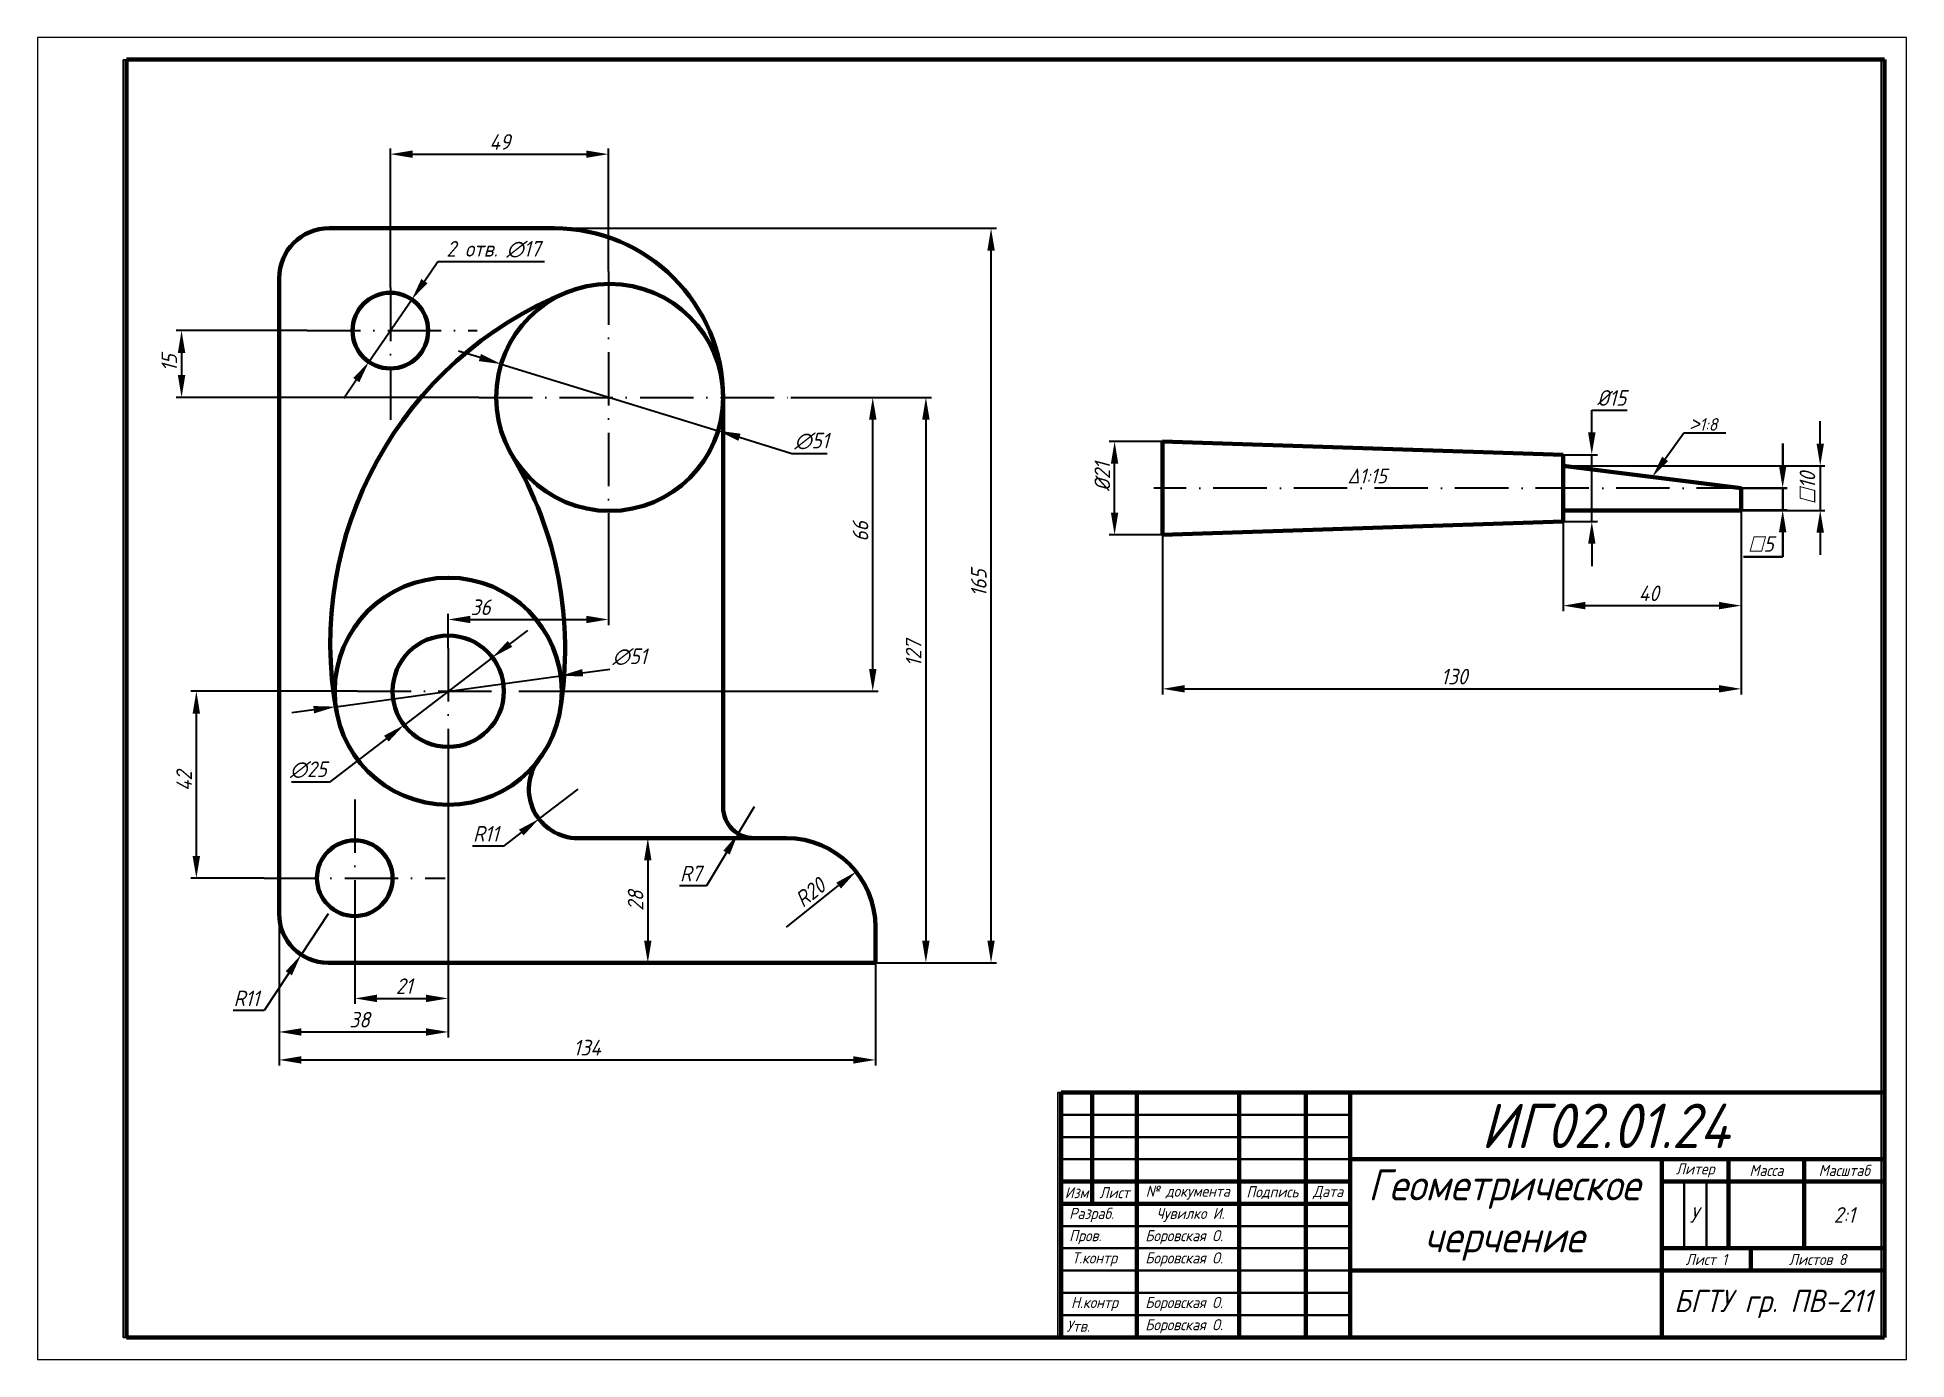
# Paper-space layout 'Черчение' of a CAD drawing. Header units: millimetres. Extents: x 0 to 420, y 0 to 297.
# The model-space entities are those that its viewports show. They can reach past a viewport. Long polylines and large blocks are cut down to what shows.
import ezdxf
from ezdxf import colors
from ezdxf.entities.mleader import LeaderData, LeaderLine
from ezdxf.math import Vec2, Vec3

# ---------------------------------------------------------------- set-up
doc = ezdxf.new("R2010")
doc.units = ezdxf.units.MM
doc.header["$MEASUREMENT"] = 0
doc.linetypes.add('ACAD_ISO10W100', pattern=[18, 12, -3, 0, -3])
for name, color, linetype, lineweight in [('аннотации', 1, 'Continuous', 40), ('Осевые', 4, 'ACAD_ISO10W100', 30), ('основной', 7, 'Continuous', 90), ('Основные', 7, 'Continuous', 80), ('Тонкие', 1, 'Continuous', 30), ('тонкий', 5, 'Continuous', 40)]:
    doc.layers.add(name, color=color, linetype=linetype, lineweight=lineweight)
doc.styles.add('GOST', font='isocpeur.ttf', dxfattribs={"width": 0.9, "oblique": 15})
doc.styles.add('ГОСТ', font='isocpeur.ttf', dxfattribs={"width": 0.9, "oblique": 15})
doc.dimstyles.new('GOST', dxfattribs={"dimtxt": 3.5, "dimasz": 5, "dimexe": 1, "dimexo": 0, "dimgap": 1, "dimtad": 1, "dimtoh": 1, "dimdec": 0, "dimzin": 0, "dimdsep": 46, "dimtxsty": 'GOST', "dimcen": 0, "dimclrd": 256, "dimclre": 256, "dimclrt": 256, "dimadec": 0, "dimazin": 0, "dimtfac": 1, "dimtdec": 0, "dimtmove": 0, "dimatfit": 0, "dimfxl": 1, "dimtolj": 1, "dimtzin": 0, "dimlwd": -1, "dimlwe": -1, "dimarcsym": 0})
doc.dimstyles.new('ГОСТ', dxfattribs={"dimtxt": 3.5, "dimasz": 5, "dimexe": 1.25, "dimexo": 0, "dimgap": 1, "dimtad": 1, "dimtoh": 1, "dimdec": 1, "dimtxsty": 'ГОСТ', "dimcen": 2.5, "dimclrd": 256, "dimclre": 256, "dimclrt": 256, "dimadec": 0, "dimazin": 0, "dimtfac": 1, "dimtdec": 1, "dimtmove": 0, "dimatfit": 0, "dimfxl": 1, "dimlwd": -1, "dimlwe": -1, "dimarcsym": 0})

# ---------------------------------------------------------------- blocks, each defined once
blk = doc.blocks.new('*D12')
at = {"layer": 'Defpoints', "color": 0, "transparency": 16777216}
for p in [(651.39, 309.56), (651.39, 283.2), (602.39, 279.59)]:
    blk.add_point(p, dxfattribs=at)
at = {"layer": 'Тонкие', "transparency": 16777216}
for p, q in [((602.39, 279.59), (602.39, 310.81)), ((651.39, 283.2), (651.39, 310.81)), ((607.39, 309.56), (646.39, 309.56))]:
    blk.add_line(p, q, dxfattribs=at)
for points in [[(607.39, 310.39), (607.39, 308.73), (602.39, 309.56)], [(646.39, 310.39), (646.39, 308.73), (651.39, 309.56)]]:
    blk.add_solid(points, dxfattribs=at)
at = {"layer": 'Тонкие', "transparency": 16777216, "insert": (626.98, 312.31), "char_height": 3.5, "attachment_point": 5, "style": 'ГОСТ'}
blk.add_mtext('49', dxfattribs=at)
blk = doc.blocks.new('*D13')
at = {"layer": 'Defpoints', "color": 0, "transparency": 16777216}
for p in [(583.71, 269.92), (555.48, 254.92), (622.3, 254.92)]:
    blk.add_point(p, dxfattribs=at)
at = {"layer": 'Тонкие', "transparency": 16777216}
for p, q in [((583.71, 269.92), (554.23, 269.92)), ((555.48, 264.92), (555.48, 259.92)), ((622.3, 254.92), (554.23, 254.92))]:
    blk.add_line(p, q, dxfattribs=at)
for points in [[(554.64, 264.92), (556.31, 264.92), (555.48, 269.92)], [(554.64, 259.92), (556.31, 259.92), (555.48, 254.92)]]:
    blk.add_solid(points, dxfattribs=at)
at = {"layer": 'Тонкие', "transparency": 16777216, "insert": (552.73, 262.65), "char_height": 3.5, "attachment_point": 5, "rotation": 90, "style": 'ГОСТ'}
blk.add_mtext('15', dxfattribs=at)
blk = doc.blocks.new('*D14')
at = {"layer": 'Defpoints', "color": 0, "transparency": 16777216}
for p in [(692.34, 254.92), (710.78, 254.92), (635.74, 188.92)]:
    blk.add_point(p, dxfattribs=at)
at = {"layer": 'Тонкие', "transparency": 16777216}
for p, q in [((692.34, 254.92), (712.03, 254.92)), ((710.78, 193.92), (710.78, 249.92)), ((635.74, 188.92), (712.03, 188.92))]:
    blk.add_line(p, q, dxfattribs=at)
for points in [[(709.95, 249.92), (711.62, 249.92), (710.78, 254.92)], [(709.95, 193.92), (711.62, 193.92), (710.78, 188.92)]]:
    blk.add_solid(points, dxfattribs=at)
at = {"layer": 'Тонкие', "transparency": 16777216, "insert": (708.03, 224.8), "char_height": 3.5, "attachment_point": 5, "rotation": 90, "style": 'ГОСТ'}
blk.add_mtext('66', dxfattribs=at)
blk = doc.blocks.new('*D15')
at = {"layer": 'Defpoints', "color": 0, "transparency": 16777216}
for p in [(711.78, 254.92), (711.39, 127.92), (722.72, 127.92)]:
    blk.add_point(p, dxfattribs=at)
at = {"layer": 'Тонкие', "transparency": 16777216}
for p, q in [((711.78, 254.92), (723.97, 254.92)), ((722.72, 249.92), (722.72, 132.92)), ((711.39, 127.92), (723.97, 127.92))]:
    blk.add_line(p, q, dxfattribs=at)
for points in [[(721.88, 249.92), (723.55, 249.92), (722.72, 254.92)], [(721.88, 132.92), (723.55, 132.92), (722.72, 127.92)]]:
    blk.add_solid(points, dxfattribs=at)
at = {"layer": 'Тонкие', "transparency": 16777216, "insert": (719.97, 197.4), "char_height": 3.5, "attachment_point": 5, "rotation": 90, "style": 'ГОСТ'}
blk.add_mtext('127', dxfattribs=at)
blk = doc.blocks.new('*D16')
at = {"layer": 'Defpoints', "color": 0, "transparency": 16777216}
for p in [(639.16, 292.92), (737.36, 292.92), (711.39, 127.92)]:
    blk.add_point(p, dxfattribs=at)
at = {"layer": 'Тонкие', "transparency": 16777216}
for p, q in [((639.16, 292.92), (738.61, 292.92)), ((737.36, 132.92), (737.36, 287.92)), ((711.39, 127.92), (738.61, 127.92))]:
    blk.add_line(p, q, dxfattribs=at)
for points in [[(736.53, 287.92), (738.19, 287.92), (737.36, 292.92)], [(736.53, 132.92), (738.19, 132.92), (737.36, 127.92)]]:
    blk.add_solid(points, dxfattribs=at)
at = {"layer": 'Тонкие', "transparency": 16777216, "insert": (734.61, 213.21), "char_height": 3.5, "attachment_point": 5, "rotation": 90, "style": 'ГОСТ'}
blk.add_mtext('165', dxfattribs=at)
blk = doc.blocks.new('*D17')
at = {"layer": 'Defpoints', "color": 0, "transparency": 16777216}
for p in [(615.39, 168.87), (594.39, 136.09), (615.39, 119.92)]:
    blk.add_point(p, dxfattribs=at)
at = {"layer": 'Тонкие', "transparency": 16777216}
for p, q in [((615.39, 168.87), (615.39, 118.67)), ((594.39, 136.09), (594.39, 118.67)), ((599.39, 119.92), (610.39, 119.92))]:
    blk.add_line(p, q, dxfattribs=at)
for points in [[(599.39, 120.76), (599.39, 119.09), (594.39, 119.92)], [(610.39, 120.76), (610.39, 119.09), (615.39, 119.92)]]:
    blk.add_solid(points, dxfattribs=at)
at = {"layer": 'Тонкие', "transparency": 16777216, "insert": (605.48, 122.67), "char_height": 3.5, "attachment_point": 5, "style": 'ГОСТ'}
blk.add_mtext('21', dxfattribs=at)
blk = doc.blocks.new('*D18')
at = {"layer": 'Defpoints', "color": 0, "transparency": 16777216}
for p in [(615.39, 168.87), (577.39, 138.92), (615.39, 112.39)]:
    blk.add_point(p, dxfattribs=at)
at = {"layer": 'Тонкие', "transparency": 16777216}
for p, q in [((615.39, 168.87), (615.39, 111.14)), ((577.39, 138.92), (577.39, 111.14)), ((582.39, 112.39), (610.39, 112.39))]:
    blk.add_line(p, q, dxfattribs=at)
for points in [[(582.39, 113.22), (582.39, 111.55), (577.39, 112.39)], [(610.39, 113.22), (610.39, 111.55), (615.39, 112.39)]]:
    blk.add_solid(points, dxfattribs=at)
at = {"layer": 'Тонкие', "transparency": 16777216, "insert": (595.46, 115.14), "char_height": 3.5, "attachment_point": 5, "style": 'ГОСТ'}
blk.add_mtext('38', dxfattribs=at)
blk = doc.blocks.new('*D19')
at = {"layer": 'Defpoints', "color": 0, "transparency": 16777216}
for p in [(577.39, 138.92), (711.39, 127.92), (711.39, 106.11)]:
    blk.add_point(p, dxfattribs=at)
at = {"layer": 'Тонкие', "transparency": 16777216}
for p, q in [((577.39, 138.92), (577.39, 104.86)), ((711.39, 127.92), (711.39, 104.86)), ((582.39, 106.11), (706.39, 106.11))]:
    blk.add_line(p, q, dxfattribs=at)
for points in [[(582.39, 106.94), (582.39, 105.27), (577.39, 106.11)], [(706.39, 106.94), (706.39, 105.27), (711.39, 106.11)]]:
    blk.add_solid(points, dxfattribs=at)
at = {"layer": 'Тонкие', "transparency": 16777216, "insert": (646.59, 108.86), "char_height": 3.5, "attachment_point": 5, "style": 'ГОСТ'}
blk.add_mtext('134', dxfattribs=at)
blk = doc.blocks.new('*D20')
at = {"layer": 'Defpoints', "color": 0, "transparency": 16777216}
for p in [(667.95, 155.92), (660.24, 127.92), (667.95, 127.92)]:
    blk.add_point(p, dxfattribs=at)
at = {"layer": 'Тонкие', "transparency": 16777216}
for p, q in [((667.95, 155.92), (658.99, 155.92)), ((660.24, 150.92), (660.24, 132.92)), ((667.95, 127.92), (658.99, 127.92))]:
    blk.add_line(p, q, dxfattribs=at)
for points in [[(659.4, 150.92), (661.07, 150.92), (660.24, 155.92)], [(659.4, 132.92), (661.07, 132.92), (660.24, 127.92)]]:
    blk.add_solid(points, dxfattribs=at)
at = {"layer": 'Тонкие', "transparency": 16777216, "insert": (657.49, 141.87), "char_height": 3.5, "attachment_point": 5, "rotation": 90, "style": 'ГОСТ'}
blk.add_mtext('28', dxfattribs=at)
blk = doc.blocks.new('*D21')
at = {"layer": 'Defpoints', "color": 0, "transparency": 16777216}
for p in [(558.8, 188.92), (595.03, 188.92), (574.03, 146.92)]:
    blk.add_point(p, dxfattribs=at)
at = {"layer": 'Тонкие', "transparency": 16777216}
for p, q in [((595.03, 188.92), (557.55, 188.92)), ((558.8, 151.92), (558.8, 183.92)), ((574.03, 146.92), (557.55, 146.92))]:
    blk.add_line(p, q, dxfattribs=at)
for points in [[(557.96, 183.92), (559.63, 183.92), (558.8, 188.92)], [(557.96, 151.92), (559.63, 151.92), (558.8, 146.92)]]:
    blk.add_solid(points, dxfattribs=at)
at = {"layer": 'Тонкие', "transparency": 16777216, "insert": (556.05, 168.74), "char_height": 3.5, "attachment_point": 5, "rotation": 90, "style": 'ГОСТ'}
blk.add_mtext('42', dxfattribs=at)
blk = doc.blocks.new('*D22')
at = {"layer": 'Defpoints', "color": 0, "transparency": 16777216}
for p in [(588.39, 138.92), (582.33, 129.74)]:
    blk.add_point(p, dxfattribs=at)
at = {"layer": 'Тонкие', "transparency": 16777216}
for p, q in [((588.39, 138.92), (582.33, 129.74)), ((579.57, 125.57), (574.04, 117.18)), ((574.04, 117.18), (567.06, 117.18))]:
    blk.add_line(p, q, dxfattribs=at)
blk.add_solid([(578.88, 126.03), (580.27, 125.11), (582.33, 129.74)], dxfattribs=at)
at = {"layer": 'Тонкие', "transparency": 16777216, "insert": (570.05, 119.93), "char_height": 3.5, "attachment_point": 5, "style": 'ГОСТ'}
blk.add_mtext('R11', dxfattribs=at)
blk = doc.blocks.new('*D23')
at = {"layer": 'Defpoints', "color": 0, "transparency": 16777216}
for p in [(707.03, 148.38), (691.39, 135.92)]:
    blk.add_point(p, dxfattribs=at)
at = {"layer": 'Тонкие', "transparency": 16777216}
blk.add_line((691.39, 135.92), (703.12, 145.27), dxfattribs=at)
blk.add_solid([(702.6, 145.92), (703.64, 144.62), (707.03, 148.38)], dxfattribs=at)
at = {"layer": 'Тонкие', "transparency": 16777216, "insert": (696.72, 143.69), "char_height": 3.5, "attachment_point": 5, "rotation": 38.5251, "style": 'ГОСТ'}
blk.add_mtext('R20', dxfattribs=at)
blk = doc.blocks.new('*D24')
at = {"layer": 'Defpoints', "color": 0, "transparency": 16777216}
for p in [(684.16, 162.92), (680.52, 156.94)]:
    blk.add_point(p, dxfattribs=at)
at = {"layer": 'Тонкие', "transparency": 16777216}
for p, q in [((684.16, 162.92), (680.52, 156.94)), ((677.93, 152.67), (673.39, 145.21)), ((673.39, 145.21), (667.35, 145.21))]:
    blk.add_line(p, q, dxfattribs=at)
blk.add_solid([(677.21, 153.11), (678.64, 152.24), (680.52, 156.94)], dxfattribs=at)
at = {"layer": 'Тонкие', "transparency": 16777216, "insert": (669.87, 147.96), "char_height": 3.5, "attachment_point": 5, "style": 'ГОСТ'}
blk.add_mtext('R7', dxfattribs=at)
blk = doc.blocks.new('*D25')
at = {"layer": 'Defpoints', "color": 0, "transparency": 16777216}
for p in [(651.39, 218.23), (651.39, 205.04), (615.39, 198.59)]:
    blk.add_point(p, dxfattribs=at)
at = {"layer": 'Тонкие', "transparency": 16777216}
for p, q in [((651.39, 218.23), (651.39, 203.79)), ((615.39, 198.59), (615.39, 206.29)), ((620.39, 205.04), (646.39, 205.04))]:
    blk.add_line(p, q, dxfattribs=at)
for points in [[(620.39, 205.88), (620.39, 204.21), (615.39, 205.04)], [(646.39, 205.88), (646.39, 204.21), (651.39, 205.04)]]:
    blk.add_solid(points, dxfattribs=at)
at = {"layer": 'Тонкие', "transparency": 16777216, "insert": (622.67, 207.79), "char_height": 3.5, "attachment_point": 5, "style": 'ГОСТ'}
blk.add_mtext('36', dxfattribs=at)
blk = doc.blocks.new('*D4')
at = {"layer": 'Defpoints', "color": 0, "transparency": 16777216}
for p in [(607.2, 276.93), (597.57, 262.92)]:
    blk.add_point(p, dxfattribs=at)
at = {"layer": 'Тонкие', "transparency": 16777216}
for p, q in [((610.04, 281.05), (613.05, 285.43)), ((613.05, 285.43), (637.02, 285.43)), ((597.57, 262.92), (607.2, 276.93)), ((594.74, 258.8), (591.9, 254.68))]:
    blk.add_line(p, q, dxfattribs=at)
for points in [[(609.35, 281.52), (610.72, 280.57), (607.2, 276.93)], [(594.05, 259.27), (595.42, 258.33), (597.57, 262.92)]]:
    blk.add_solid(points, dxfattribs=at)
at = {"layer": 'Тонкие', "transparency": 16777216, "insert": (625.54, 288.18), "char_height": 3.5, "attachment_point": 5, "style": 'ГОСТ'}
blk.add_mtext('2 отв. ∅17', dxfattribs=at)
blk = doc.blocks.new('*D5')
at = {"layer": 'Defpoints', "color": 0, "transparency": 16777216}
for p in [(627.29, 262.41), (676.04, 247.44)]:
    blk.add_point(p, dxfattribs=at)
at = {"layer": 'Тонкие', "transparency": 16777216}
for p, q in [((622.51, 263.87), (617.73, 265.34)), ((627.29, 262.41), (676.04, 247.44)), ((680.82, 245.97), (692.59, 242.36)), ((692.59, 242.36), (700.51, 242.36))]:
    blk.add_line(p, q, dxfattribs=at)
for points in [[(622.75, 264.67), (622.26, 263.08), (627.29, 262.41)], [(681.07, 246.77), (680.58, 245.18), (676.04, 247.44)]]:
    blk.add_solid(points, dxfattribs=at)
at = {"layer": 'Тонкие', "transparency": 16777216, "insert": (697.05, 245.11), "char_height": 3.5, "attachment_point": 5, "style": 'ГОСТ'}
blk.add_mtext('∅51', dxfattribs=at)
blk = doc.blocks.new('*D6')
at = {"layer": 'Defpoints', "color": 0, "transparency": 16777216}
for p in [(625.31, 196.52), (605.46, 181.32)]:
    blk.add_point(p, dxfattribs=at)
at = {"layer": 'Тонкие', "transparency": 16777216}
for p, q in [((629.28, 199.56), (633.25, 202.6)), ((625.31, 196.52), (605.46, 181.32)), ((601.49, 178.29), (588.75, 168.53)), ((588.75, 168.53), (580.19, 168.53))]:
    blk.add_line(p, q, dxfattribs=at)
for points in [[(628.77, 200.22), (629.79, 198.9), (625.31, 196.52)], [(600.98, 178.95), (602, 177.62), (605.46, 181.32)]]:
    blk.add_solid(points, dxfattribs=at)
at = {"layer": 'Тонкие', "transparency": 16777216, "insert": (583.97, 171.28), "char_height": 3.5, "attachment_point": 5, "style": 'ГОСТ'}
blk.add_mtext('∅25', dxfattribs=at)
blk = doc.blocks.new('*D7')
at = {"layer": 'Defpoints', "color": 0, "transparency": 16777216}
for p in [(640.65, 192.39), (590.12, 185.45)]:
    blk.add_point(p, dxfattribs=at)
at = {"layer": 'Тонкие', "transparency": 16777216}
for p, q in [((645.6, 193.07), (651.7, 193.91)), ((590.12, 185.45), (640.65, 192.39)), ((585.17, 184.77), (580.22, 184.09))]:
    blk.add_line(p, q, dxfattribs=at)
for points in [[(645.49, 193.9), (645.72, 192.25), (640.65, 192.39)], [(585.06, 185.6), (585.28, 183.95), (590.12, 185.45)]]:
    blk.add_solid(points, dxfattribs=at)
at = {"layer": 'Тонкие', "transparency": 16777216, "insert": (656.16, 196.66), "char_height": 3.5, "attachment_point": 5, "style": 'ГОСТ'}
blk.add_mtext('∅51', dxfattribs=at)
blk = doc.blocks.new('*D8')
at = {"layer": 'Defpoints', "color": 0, "transparency": 16777216}
for p in [(765.12, 245.05), (775.9, 245.05), (775.9, 224.05)]:
    blk.add_point(p, dxfattribs=at)
at = {"layer": 'Тонкие', "transparency": 16777216}
for p, q in [((775.9, 245.05), (763.87, 245.05)), ((765.12, 229.05), (765.12, 240.05)), ((775.9, 224.05), (763.87, 224.05))]:
    blk.add_line(p, q, dxfattribs=at)
for points in [[(764.29, 240.05), (765.95, 240.05), (765.12, 245.05)], [(764.29, 229.05), (765.95, 229.05), (765.12, 224.05)]]:
    blk.add_solid(points, dxfattribs=at)
at = {"layer": 'Тонкие', "transparency": 16777216, "insert": (762.37, 237.06), "char_height": 3.5, "attachment_point": 5, "rotation": 90, "style": 'ГОСТ'}
blk.add_mtext('%%C21', dxfattribs=at)
blk = doc.blocks.new('*D9')
at = {"layer": 'Defpoints', "color": 0, "transparency": 16777216}
for p in [(905.9, 229.55), (775.9, 224.05), (905.9, 189.46)]:
    blk.add_point(p, dxfattribs=at)
at = {"layer": 'Тонкие', "transparency": 16777216}
for p, q in [((905.9, 229.55), (905.9, 188.21)), ((775.9, 224.05), (775.9, 188.21)), ((780.9, 189.46), (900.9, 189.46))]:
    blk.add_line(p, q, dxfattribs=at)
for points in [[(780.9, 190.3), (780.9, 188.63), (775.9, 189.46)], [(900.9, 190.3), (900.9, 188.63), (905.9, 189.46)]]:
    blk.add_solid(points, dxfattribs=at)
at = {"layer": 'Тонкие', "transparency": 16777216, "insert": (841.42, 192.21), "char_height": 3.5, "attachment_point": 5, "style": 'ГОСТ'}
blk.add_mtext('130', dxfattribs=at)
blk = doc.blocks.new('*D10')
at = {"layer": 'Defpoints', "color": 0, "transparency": 16777216}
for p in [(865.9, 227.05), (905.9, 229.55), (905.9, 208.15)]:
    blk.add_point(p, dxfattribs=at)
at = {"layer": 'Тонкие', "transparency": 16777216}
for p, q in [((865.9, 227.05), (865.9, 206.9)), ((905.9, 229.55), (905.9, 206.9)), ((870.9, 208.15), (900.9, 208.15))]:
    blk.add_line(p, q, dxfattribs=at)
for points in [[(870.9, 208.99), (870.9, 207.32), (865.9, 208.15)], [(900.9, 208.99), (900.9, 207.32), (905.9, 208.15)]]:
    blk.add_solid(points, dxfattribs=at)
at = {"layer": 'Тонкие', "transparency": 16777216, "insert": (885.15, 210.9), "char_height": 3.5, "attachment_point": 5, "style": 'ГОСТ'}
blk.add_mtext('40', dxfattribs=at)
blk = doc.blocks.new('*D11')
at = {"layer": 'Defpoints', "color": 0, "transparency": 16777216}
for p in [(865.9, 242.05), (872.34, 242.05), (865.9, 227.05)]:
    blk.add_point(p, dxfattribs=at)
at = {"layer": 'Тонкие', "transparency": 16777216}
for p, q in [((872.34, 247.05), (872.34, 252.05)), ((872.34, 252.05), (880.27, 252.05)), ((865.9, 242.05), (873.59, 242.05)), ((872.34, 227.05), (872.34, 242.05)), ((865.9, 227.05), (873.59, 227.05)), ((872.34, 222.05), (872.34, 217.05))]:
    blk.add_line(p, q, dxfattribs=at)
for points in [[(871.51, 247.05), (873.18, 247.05), (872.34, 242.05)], [(871.51, 222.05), (873.18, 222.05), (872.34, 227.05)]]:
    blk.add_solid(points, dxfattribs=at)
at = {"layer": 'Тонкие', "transparency": 16777216, "insert": (876.8, 254.8), "char_height": 3.5, "attachment_point": 5, "style": 'ГОСТ'}
blk.add_mtext('%%C15', dxfattribs=at)
blk = doc.blocks.new('*D57')
at = {"layer": 'Defpoints', "color": 0, "transparency": 16777216}
for p in [(865.9, 239.55), (865.9, 229.55), (923.67, 229.55)]:
    blk.add_point(p, dxfattribs=at)
at = {"layer": 'Тонкие', "transparency": 16777216}
for p, q in [((923.67, 244.55), (923.67, 249.55)), ((865.9, 239.55), (924.67, 239.55)), ((923.67, 239.55), (923.67, 229.55)), ((865.9, 229.55), (924.67, 229.55)), ((923.67, 224.55), (923.67, 219.55))]:
    blk.add_line(p, q, dxfattribs=at)
for points in [[(922.84, 244.55), (924.51, 244.55), (923.67, 239.55)], [(922.84, 224.55), (924.51, 224.55), (923.67, 229.55)]]:
    blk.add_solid(points, dxfattribs=at)
at = {"layer": 'Тонкие', "transparency": 16777216, "insert": (920.8, 234.55), "char_height": 3.5, "attachment_point": 5, "rotation": 90, "style": 'GOST'}
blk.add_mtext('\\A1;{\\fMS PGothic|b0|i0|c128|p34;☐}10', dxfattribs=at)
blk = doc.blocks.new('*D58')
at = {"layer": 'Defpoints', "color": 0, "transparency": 16777216}
for p in [(644.51, 166.92), (635.78, 160.23)]:
    blk.add_point(p, dxfattribs=at)
at = {"layer": 'Тонкие', "transparency": 16777216}
for p, q in [((644.51, 166.92), (635.78, 160.23)), ((631.81, 157.19), (627.84, 154.15)), ((627.84, 154.15), (620.86, 154.15))]:
    blk.add_line(p, q, dxfattribs=at)
blk.add_solid([(631.3, 157.85), (632.32, 156.53), (635.78, 160.23)], dxfattribs=at)
at = {"layer": 'Тонкие', "transparency": 16777216, "insert": (623.85, 156.9), "char_height": 3.5, "attachment_point": 5, "style": 'GOST'}
blk.add_mtext('\\A1;R11', dxfattribs=at)
blk = doc.blocks.new('*D83')
at = {"layer": 'Defpoints', "color": 0, "transparency": 16777216}
for p in [(905.9, 234.55), (905.9, 229.63), (915.23, 229.63)]:
    blk.add_point(p, dxfattribs=at)
at = {"layer": 'аннотации', "transparency": 16777216}
for p, q in [((915.23, 239.55), (915.23, 244.55)), ((905.9, 234.55), (916.23, 234.55)), ((915.23, 234.55), (915.23, 229.63)), ((905.9, 229.63), (916.23, 229.63)), ((915.23, 224.63), (915.23, 219.13)), ((915.23, 219.13), (906.43, 219.13))]:
    blk.add_line(p, q, dxfattribs=at)
for points in [[(914.4, 239.55), (916.07, 239.55), (915.23, 234.55)], [(914.4, 224.63), (916.07, 224.63), (915.23, 229.63)]]:
    blk.add_solid(points, dxfattribs=at)
at = {"layer": 'аннотации', "transparency": 16777216, "insert": (910.33, 222), "char_height": 3.5, "attachment_point": 5, "style": 'GOST'}
blk.add_mtext('\\A1;{\\fMS PGothic|b0|i0|c128|p34;☐}5', dxfattribs=at)

msp = doc.modelspace()

# ---------------------------------------------------------------- linework, layer by layer
at = {"layer": 'Defpoints'}
for p, q in [((542.33, 330.76), (542.33, 43.76)), ((937.33, 330.76), (542.33, 330.76)), ((937.33, 43.76), (937.33, 330.76)), ((937.33, 98.76), (752.33, 98.76)), ((752.33, 98.76), (752.33, 43.76)), ((542.33, 43.76), (937.33, 43.76))]:
    msp.add_line(p, q, dxfattribs=at)
at = {"layer": 'Осевые'}
for p, q in [((651.39, 283.2), (651.39, 218.23)), ((602.39, 279.59), (602.39, 249.87)), ((583.71, 269.92), (621.87, 269.92)), ((622.3, 254.92), (692.34, 254.92)), ((907.9, 234.55), (773.9, 234.55)), ((615.39, 198.59), (615.39, 168.87)), ((615.39, 198.59), (615.39, 168.87)), ((595.03, 188.92), (635.74, 188.92)), ((595.03, 188.92), (635.74, 188.92)), ((594.39, 164.6), (594.39, 136.09)), ((574.03, 146.92), (614.74, 146.92)), ((574.03, 146.92), (614.74, 146.92)), ((574.03, 146.92), (614.74, 146.92)), ((574.03, 146.92), (614.74, 146.92))]:
    msp.add_line(p, q, dxfattribs=at)
at = {"layer": 'Основные'}
for p, q in [((588.64, 292.92), (639.16, 292.92)), ((577.39, 281.67), (577.39, 138.92)), ((577.39, 281.67), (577.39, 138.92)), ((677.16, 254.92), (677.16, 162.92)), ((775.9, 224.05), (775.9, 245.05)), ((775.9, 245.05), (865.9, 242.05)), ((865.9, 227.05), (865.9, 242.05)), ((865.9, 229.55), (865.9, 239.55)), ((865.9, 239.55), (905.9, 234.55)), ((905.9, 229.55), (905.9, 234.55)), ((775.9, 224.05), (865.9, 227.05)), ((905.9, 229.55), (865.82, 229.55)), ((644.51, 155.92), (691.39, 155.92)), ((711.39, 135.92), (711.39, 127.92)), ((588.39, 127.92), (711.39, 127.92))]:
    msp.add_line(p, q, dxfattribs=at)
for centre, radius in [((602.39, 269.92), 8.5), ((651.66, 254.92), 25.5), ((615.39, 188.92), 25.5), ((615.39, 188.92), 12.5), ((594.39, 146.92), 8.5)]:
    msp.add_circle(centre, radius, dxfattribs=at)
for centre, radius, start, end in [((588.64, 281.67), 11.25, 90, 180), ((639.16, 254.92), 38, 0, 90), ((673.9, 199.73), 85, 111.9408, 190.4673), ((556.66, 198.49), 85, 57.1802, 57.4558), ((556.66, 198.49), 85, 350.7465, 30.7104), ((644.51, 166.92), 11, 142.9336, 270), ((684.16, 162.92), 7, 180, 270), ((691.39, 135.92), 20, 0, 90), ((588.39, 138.92), 11, 180, 270)]:
    msp.add_arc(centre, radius, start, end, dxfattribs=at)

# ---------------------------------------------------------------- texts
at = {"layer": 'аннотации', "insert": (817.48, 238.92), "char_height": 3.307, "width": 99.7097, "attachment_point": 1, "style": 'GOST'}
msp.add_mtext('\\A1;Δ1:15', dxfattribs=at)
at = {"layer": 'Тонкие', "insert": (894.27, 250.5), "char_height": 2.8281, "width": 120.5743, "attachment_point": 1, "style": 'GOST'}
msp.add_mtext('{\\fArial|b0|i0|c0|p34;\\H1.08333x;˃}1:8', dxfattribs=at)

# ---------------------------------------------------------------- dimensions: what is measured, and where the dimension line sits
at = {"layer": 'аннотации', "color": 2, "true_color": 0xf1eb1f}
dim = msp.add_linear_dim(base=(915.23, 229.63), p1=(905.9, 234.55), p2=(905.9, 229.63), angle=270, text='{\\fMS PGothic|b0|i0|c128|p34;☐}<>', dimstyle='GOST', dxfattribs=at)
dim.commit()
dim.dimension.update_dxf_attribs({"geometry": '*D83', "text_midpoint": (910.33, 219.13), "dimtype": 161})
at = {"layer": 'Тонкие'}
for base, p1, p2, picture, middle in [((651.39, 309.56), (602.39, 279.59), (651.39, 283.2), '*D12', (626.98, 309.56)), ((905.9, 189.46), (775.9, 224.05), (905.9, 229.55), '*D9', (841.42, 189.46)), ((905.9, 208.15), (865.9, 227.05), (905.9, 229.55), '*D10', (885.15, 208.15)), ((651.39, 205.04), (615.39, 198.59), (651.39, 218.23), '*D25', (622.67, 205.04)), ((615.39, 112.39), (577.39, 138.92), (615.39, 168.87), '*D18', (595.46, 112.39)), ((615.39, 119.92), (594.39, 136.09), (615.39, 168.87), '*D17', (605.48, 119.92)), ((711.39, 106.11), (577.39, 138.92), (711.39, 127.92), '*D19', (646.59, 106.11))]:
    dim = msp.add_linear_dim(base=base, p1=p1, p2=p2, dimstyle='ГОСТ', dxfattribs=at)
    dim.commit()
    dim.dimension.update_dxf_attribs({"geometry": picture, "text_midpoint": middle, "dimtype": 160})
dim = msp.add_diameter_dim_2p(p1=(597.57, 262.92), p2=(607.2, 276.93), text='2 отв. <>', dimstyle='ГОСТ', dxfattribs=at)
dim.commit()
dim.dimension.update_dxf_attribs({"geometry": '*D4', "text_midpoint": (625.54, 285.43), "dimtype": 163})
for base, p1, p2, picture, middle in [((737.36, 292.92), (711.39, 127.92), (639.16, 292.92), '*D16', (737.36, 213.21)), ((555.48, 254.92), (583.71, 269.92), (622.3, 254.92), '*D13', (555.48, 262.65)), ((710.78, 254.92), (635.74, 188.92), (692.34, 254.92), '*D14', (710.78, 224.8)), ((722.72, 127.92), (711.78, 254.92), (711.39, 127.92), '*D15', (722.72, 197.4)), ((558.8, 188.92), (574.03, 146.92), (595.03, 188.92), '*D21', (558.8, 168.74)), ((660.24, 127.92), (667.95, 155.92), (667.95, 127.92), '*D20', (660.24, 141.87))]:
    dim = msp.add_linear_dim(base=base, p1=p1, p2=p2, angle=90, dimstyle='ГОСТ', dxfattribs=at)
    dim.commit()
    dim.dimension.update_dxf_attribs({"geometry": picture, "text_midpoint": middle, "dimtype": 160})
for p1, p2, picture, middle in [((627.29, 262.41), (676.04, 247.44), '*D5', (697.05, 242.36)), ((625.31, 196.52), (605.46, 181.32), '*D6', (583.97, 168.53)), ((590.12, 185.45), (640.65, 192.39), '*D7', (656.16, 193.91))]:
    dim = msp.add_diameter_dim_2p(p1=p1, p2=p2, dimstyle='ГОСТ', dxfattribs=at)
    dim.commit()
    dim.dimension.update_dxf_attribs({"geometry": picture, "text_midpoint": middle, "dimtype": 163})
for base, p1, p2, text, dimstyle, picture, middle in [((872.34, 242.05), (865.9, 227.05), (865.9, 242.05), '%%C<>', 'ГОСТ', '*D11', (876.8, 252.05)), ((923.67, 229.55), (865.9, 239.55), (865.9, 229.55), '{\\fMS PGothic|b0|i0|c128|p34;☐}<>', 'GOST', '*D57', (923.67, 234.55)), ((765.12, 245.05), (775.9, 224.05), (775.9, 245.05), '%%C<>', 'ГОСТ', '*D8', (765.12, 237.06))]:
    dim = msp.add_linear_dim(base=base, p1=p1, p2=p2, angle=90, text=text, dimstyle=dimstyle, dxfattribs=at)
    dim.commit()
    dim.dimension.update_dxf_attribs({"geometry": picture, "text_midpoint": middle, "dimtype": 160})
for center, mpoint, dimstyle, picture, middle in [((644.51, 166.92), (635.78, 160.23), 'GOST', '*D58', (623.85, 154.15)), ((684.16, 162.92), (680.52, 156.94), 'ГОСТ', '*D24', (669.87, 145.21)), ((691.39, 135.92), (707.03, 148.38), 'ГОСТ', '*D23', (698.43, 141.53)), ((588.39, 138.92), (582.33, 129.74), 'ГОСТ', '*D22', (570.05, 117.18))]:
    dim = msp.add_radius_dim(center=center, mpoint=mpoint, dimstyle=dimstyle, dxfattribs=at)
    dim.commit()
    dim.dimension.update_dxf_attribs({"geometry": picture, "text_midpoint": middle, "dimtype": 164})

# ---------------------------------------------------------------- leaders
ml = msp.add_multileader_mtext('Standard', dxfattribs=at)
ml.set_content('', color=256, style='GOST')
ml.set_leader_properties(color=256, linetype='ByLayer', lineweight=-1)
ml.build(insert=Vec2(0, 0))
ml.multileader.update_dxf_attribs({"text_left_attachment_type": 6, "text_right_attachment_type": 6, "dogleg_length": 2, "arrow_head_size": 5})
ctx = ml.context
ctx.base_point, ctx.char_height, ctx.arrow_head_size, ctx.landing_gap_size, ctx.plane_origin = Vec3(901.48, 246.99), 3.5, 5, 1, Vec3(885.9, 237.05)
ctx.left_attachment, ctx.right_attachment = 6, 6
notes = []
notes.append((ctx, [(0, (1, 1, 0), (893.06, 246.99), (1, 0), 8.43, [(0, [(885.9, 237.05)], 0, [])])]))
ctx.mtext.insert, ctx.mtext.flow_direction = Vec3(902.48, 250.49), 5
for ctx, leaders in notes:
    for number, flags, end, landing, length, lines in leaders:
        leader = LeaderData()
        leader.index, (leader.has_last_leader_line, leader.has_dogleg_vector, leader.attachment_direction) = number, flags
        leader.last_leader_point, leader.dogleg_vector, leader.dogleg_length = Vec3(end), Vec3(landing), length
        for number, points, colour, breaks in lines:
            line = LeaderLine()
            line.index, line.vertices, line.color, line.breaks = number, Vec3.list(points), colors.encode_raw_color(colour), breaks
            leader.lines.append(line)
        ctx.leaders.append(leader)

psp = doc.layouts.new('Черчение')

# ---------------------------------------------------------------- linework, layer by layer
at = {"layer": 'основной'}
for p, q in [((415, 292), (20, 292)), ((20, 292), (20, 5)), ((415, 5), (415, 292)), ((230, 5), (230, 60)), ((230, 60), (415, 60)), ((230, 60), (230, 55)), ((230, 60), (237, 60)), ((237, 60), (237, 35)), ((247, 35), (247, 60)), ((247, 60), (270, 60)), ((270, 60), (270, 35)), ((285, 35), (285, 60)), ((295, 5), (295, 60)), ((415, 60), (415, 45)), ((295, 55), (295, 50)), ((230, 50), (230, 45)), ((365, 45), (295, 45)), ((295, 45), (295, 20)), ((295, 45), (295, 40)), ((415, 45), (365, 45)), ((365, 45), (365, 40)), ((380, 25), (380, 45)), ((380, 45), (397, 45)), ((397, 45), (397, 25)), ((295, 40), (230, 40)), ((230, 40), (230, 35)), ((365, 40), (415, 40)), ((365, 25), (365, 40)), ((365, 40), (370, 40)), ((365, 40), (370, 40)), ((375, 40), (380, 40)), ((380, 40), (380, 25)), ((415, 40), (415, 25)), ((230, 35), (295, 35)), ((237, 35), (247, 35)), ((247, 35), (247, 5)), ((270, 35), (285, 35)), ((270, 35), (270, 5)), ((285, 35), (285, 5)), ((295, 35), (295, 30)), ((230, 30), (230, 25)), ((295, 25), (295, 20)), ((415, 25), (365, 25)), ((365, 25), (365, 20)), ((370, 25), (375, 25)), ((385, 20), (385, 25)), ((230, 20), (230, 15)), ((295, 20), (365, 20)), ((365, 20), (415, 20)), ((365, 20), (365, 5)), ((415, 20), (385, 20)), ((295, 15), (295, 10)), ((20, 5), (415, 5))]:
    psp.add_line(p, q, dxfattribs=at)
at = {"layer": 'тонкий'}
for p, q in [((295, 55), (230, 55)), ((295, 50), (230, 50)), ((230, 45), (295, 45)), ((370, 40), (370, 25)), ((375, 25), (375, 40)), ((295, 30), (230, 30)), ((230, 25), (295, 25)), ((295, 20), (230, 20)), ((230, 15), (295, 15)), ((295, 10), (230, 10))]:
    psp.add_line(p, q, dxfattribs=at)

# ---------------------------------------------------------------- texts
at = {"layer": 'основной', "style": 'ГОСТ'}
for s, insert, char_height, width, attachment_point in [('ИГ02.01.24', (352.25, 52.5), 10, 50, 5), ('Геометрическое черчение', (329.54, 32.47), 7, 50, 5), ('Литер', (372.5, 42.5), 2.5, 15, 5), ('Масса', (388.5, 42.5), 2.5, 17, 5), ('Масштаб', (406, 42.5), 2.5, 18, 5), ('Изм', (233.5, 37.5), 2.5, 7, 5), ('Лист', (242, 37.5), 2.5, 10, 5), ('№ документа', (258.5, 37.5), 2.5, 23, 5), ('Подпись', (277.5, 37.5), 2.5, 15, 5), ('Дата', (290, 37.5), 2.5, 10, 5), ('\\pxql;Разраб.', (240.33, 32.5), 2.5, 17, 5), ('Чувилко И.', (259.08, 32.5), 2.5, 20.3117, 5), ('У', (372.22, 32.5), 3.5, 18, 5), ('2:1', (406, 32.5), 3.5, 18, 5), ('\\pxql;Пров.', (240.33, 27.5), 2.5, 17, 5), ('\\pxql;Боровская О.', (259.08, 27.5), 2.5, 20.3117, 5), ('Т.контр', (237.52, 22.5), 2.5, 17, 5), ('\\pxql;Боровская О.', (259.08, 22.5), 2.5, 20.3117, 5), ('Лист 1', (375, 22.5), 2.5, 20, 5), ('Листов 8', (400, 22.5), 2.5, 30, 5), ('Н.контр', (237.52, 12.5), 2.5, 17, 5), ('\\pxql;Боровская О.', (259.08, 12.5), 2.5, 20.3117, 5), ('БГТУ гр. ПВ-211 ', (390, 12.5), 5, 50, 5), ('Утв.', (231.26, 7.5), 2.5, 17, 4), ('\\pxql;Боровская О.', (259.08, 7.5), 2.5, 20.3117, 5)]:
    psp.add_mtext(s, dxfattribs=dict(at, insert=insert, char_height=char_height, width=width, attachment_point=attachment_point))

# ---------------------------------------------------------------- viewports
at = {"layer": 'основной', "view_target_point": (1272.38, 244.96)}
psp.add_viewport(center=(210, 148.5), size=(420, 297), view_center_point=(-539.3, -57.67), view_height=297, dxfattribs=at)

doc.saveas('drawing.dxf')
